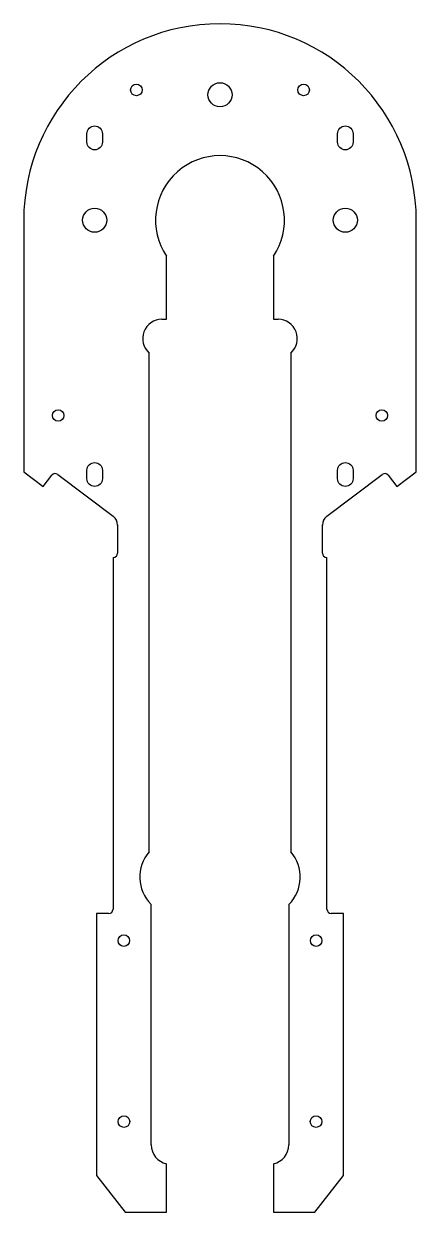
# Model space of a CAD drawing. Header units: millimetres. Extents: x -102 to 102, y -601 to 16.
import ezdxf

# ---------------------------------------------------------------- set-up
doc = ezdxf.new("R2010")
doc.units = ezdxf.units.MM
doc.header["$MEASUREMENT"] = 0

msp = doc.modelspace()

# ---------------------------------------------------------------- linework, layer by layer
for p, q in [((-101.93, -86.08), (-101.93, -216.58)), ((101.93, -216.58), (101.93, -86.08)), ((-27.79, -137.46), (-27.79, -104.79)), ((27.78, -104.79), (27.78, -137.46)), ((-30.16, -137.46), (-27.79, -137.46)), ((27.78, -137.46), (30.16, -137.46)), ((-36.73, -413.72), (-36.73, -155)), ((36.73, -155), (36.73, -413.73)), ((-101.93, -216.58), (-91.78, -224.23)), ((-91.78, -224.23), (-87.4, -218.42)), ((-84.25, -217.97), (-55.43, -239.68)), ((55.43, -239.68), (84.25, -217.97)), ((87.4, -218.42), (91.78, -224.23)), ((91.78, -224.23), (101.93, -216.58)), ((-53.18, -244.2), (-53.18, -258.79)), ((53.18, -258.79), (53.18, -244.2)), ((-55.43, -261.04), (-55.57, -261.04)), ((-55.57, -261.04), (-55.57, -443.56)), ((55.57, -261.04), (55.43, -261.04)), ((55.57, -443.56), (55.57, -261.04)), ((-35.73, -525.81), (-35.73, -441.05)), ((35.73, -441.07), (35.73, -525.81)), ((-57.82, -445.82), (-64.14, -445.81)), ((-64.14, -445.81), (-64.14, -581.7)), ((64.14, -445.82), (57.82, -445.82)), ((64.14, -581.75), (64.14, -445.82)), ((-35.73, -565.81), (-35.73, -525.81)), ((35.73, -525.81), (35.73, -565.81)), ((-27.79, -600.75), (-27.79, -575.6)), ((27.78, -575.6), (27.78, -600.75)), ((-64.14, -581.7), (-49.21, -600.75)), ((49.23, -600.75), (64.14, -581.75)), ((-49.21, -600.75), (-27.79, -600.75)), ((27.78, -600.75), (49.23, -600.75))]:
    msp.add_line(p, q)
for points in [[(-69.09, -41.17, -1), (-61.09, -41.17), (-61.09, -45.57, -1), (-69.09, -45.57)], [(61.09, -41.17, -1), (69.09, -41.17), (69.09, -45.57, -1), (61.09, -45.57)], [(-69.09, -215.8, -1), (-61.09, -215.8), (-61.09, -220.19, -1), (-69.09, -220.19)], [(61.09, -215.8, -1), (69.09, -215.8), (69.09, -220.19, -1), (61.09, -220.19)]]:
    msp.add_lwpolyline(points, format="xyb", close=True)
for centre, radius in [((-43.44, -18.49), 3), ((0, -20.99), 6.25), ((43.44, -18.49), 3), ((-65.09, -86.08), 6.25), ((65.09, -86.08), 6.25), ((-84.07, -187.38), 3), ((84.07, -187.38), 3), ((-49.93, -459.82), 3), ((49.93, -459.82), 3), ((-49.89, -553.75), 3), ((49.88, -553.75), 3)]:
    msp.add_circle(centre, radius)
for centre, radius, start, end in [((0, -86.08), 101.93, 0, 180), ((0, -86.08), 33.5, -33.96254, 213.96254), ((-30.16, -147.46), 10, 90, 228.98474), ((30.16, -147.46), 10, -48.98474, 90), ((-85.6, -219.77), 2.25, 53.00376, 143.00247), ((85.6, -219.77), 2.25, 36.99753, 126.99624), ((-59.31, -244.44), 6.13, 2.20634, 50.79613), ((59.31, -244.44), 6.13, 129.2039, 177.79366), ((-55.43, -258.79), 2.25, -90, 0), ((55.43, -258.79), 2.25, 180, 270), ((55.43, -258.79), 2.25, 269.99958, 270), ((-21.78, -426.86), 19.9, 138.68736, 225.50365), ((21.77, -426.87), 19.91, -45.48717, 41.29782), ((-57.82, -443.57), 2.25, 270, 359.95876), ((-57.82, -443.56), 2.25, 359.85025, 359.99743), ((57.83, -443.56), 2.26, 180.09352, 269.77953), ((-25.73, -565.81), 10, 180, 258.11251), ((25.73, -565.81), 10, -78.11258, 0)]:
    msp.add_arc(centre, radius, start, end)

doc.saveas('drawing.dxf')
